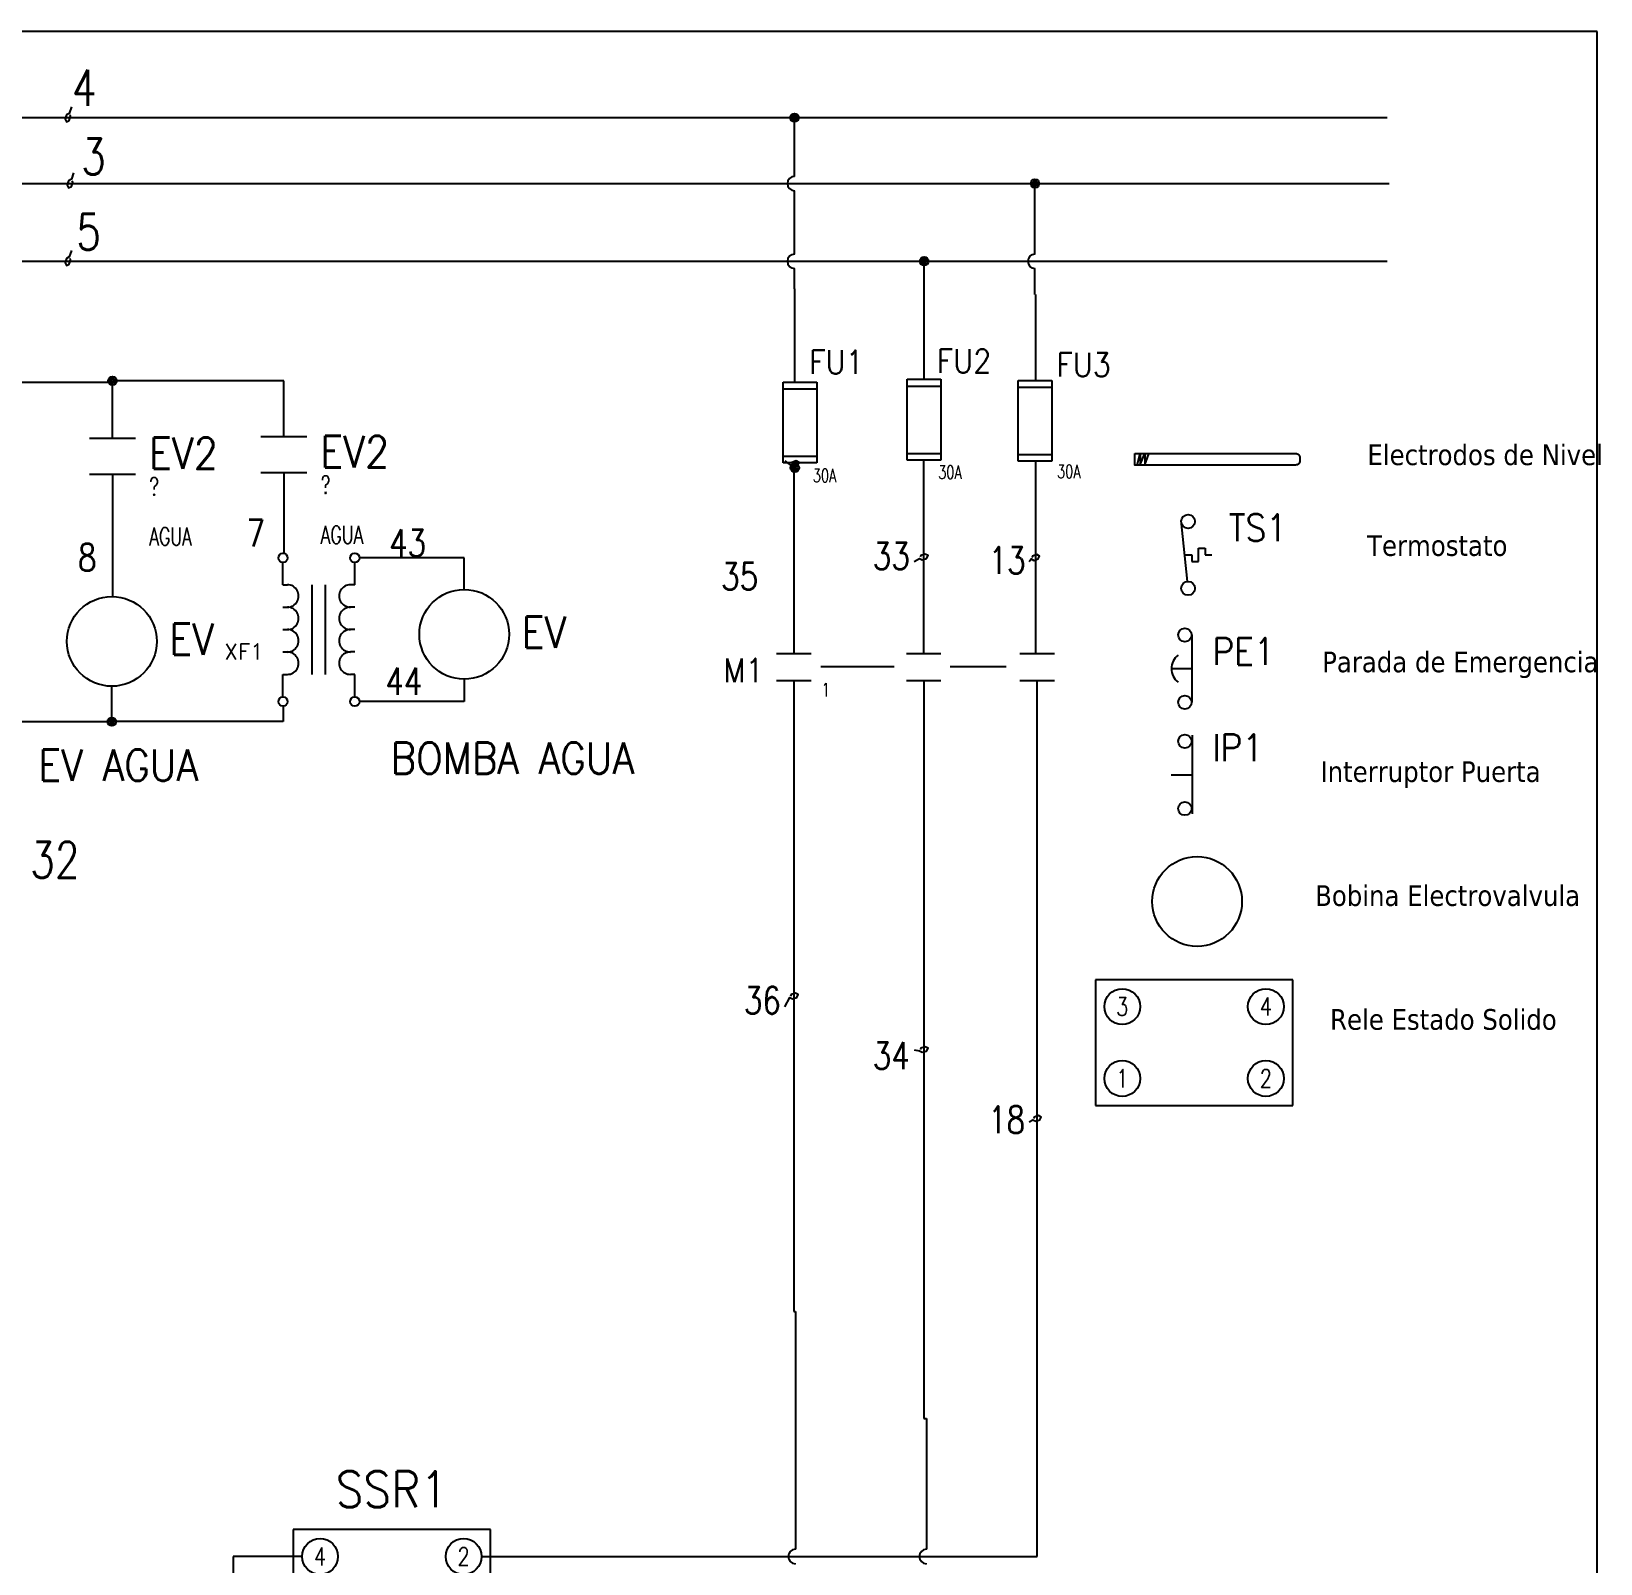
# Model space of a CAD drawing. Header units: millimetres. Extents: x 123.5 to 144.3, y 105.4 to 121.6.
# Drawn here: x 133.35 to 144.28, y 110.92 to 121.59 of the extents above; entities that cross this region are included whole.
import ezdxf
from ezdxf.enums import TextEntityAlignment as Align

# ---------------------------------------------------------------- set-up
doc = ezdxf.new("R2010")
doc.units = ezdxf.units.MM
for name, color, linetype in [('BLK_12AWG', 7, 'Continuous'), ('DESC', 250, 'Continuous'), ('DESCCHILD', 20, 'Continuous'), ('LINK', 9, 'Continuous'), ('SYMS', 7, 'Continuous'), ('TAGS', 250, 'Continuous'), ('TERMS', 250, 'Continuous'), ('WIREFIXED', 7, 'Continuous'), ('WIRES', 7, 'Continuous'), ('XREFCHILD', 134, 'Continuous')]:
    doc.layers.add(name, color=color, linetype=linetype)
doc.layers.add('WIRENO', color=7, linetype='Continuous', true_color=0x000000)
doc.styles.get("Standard").update_dxf_attribs({"font": 'tahoma.ttf'})
doc.styles.add('WD', font='romans.shx')

# ---------------------------------------------------------------- blocks, each defined once
blk = doc.blocks.new('WD_WNH')
at = {"linetype": 'Continuous', "style": 'WD', "width": 0.8}
blk.add_attdef('WIRENO', text='', height=0.125, dxfattribs=at).set_placement((0, 0.0625), align=Align.CENTER)
at = {"style": 'WD', "flags": 1}
for tag, p in [('W01USER', (0, 0.0781)), ('W02USER', (0, 0.0703)), ('W03USER', (0, 0.0625)), ('W04USER', (0, 0.0547)), ('W05USER', (0, 0.0469)), ('W06USER', (0, 0.0391)), ('W07USER', (0, 0.0312)), ('W08USER', (0, 0.0234)), ('W09USER', (0, 0.0156)), ('W10USER', (0, 0.0078))]:
    blk.add_attdef(tag, text='', height=0.005, dxfattribs=at).set_placement(p, align=Align.CENTER)
blk = doc.blocks.new('VMS21')
at = {"linetype": 'Continuous'}
for p, q in [((-0.08, 0.0625), (0.08, 0.0625)), ((-0.08, -0.0625), (0.08, -0.0625))]:
    blk.add_line(p, q, dxfattribs=at)
at = {"style": 'WD'}
for tag, p, height, width in [('INST', (0.125, 0.1785), 0.0625, 0.7), ('LOC', (0.125, 0.0938), 0.0625, 0.7), ('TAG2', (0.1269, -0.045), 0.1094, 0.9), ('XREF', (0.1287, -0.1369), 0.0625, 0.7), ('DESC1', (0.1287, -0.2264), 0.0625, 0.7), ('DESC2', (0.1287, -0.3112), 0.0625, 0.7)]:
    blk.add_attdef(tag, p, '', height=height, dxfattribs=dict(at, width=width))
at = {"linetype": 'Continuous', "style": 'WD', "width": 0.9, "flags": 8}
blk.add_attdef('TERM01', text='', height=0.0625, dxfattribs=at).set_placement((-0.0312, 0.125), align=Align.RIGHT)
at = {"color": 7, "style": 'WD', "flags": 1}
for tag, p in [('X2TERM01', (0, 0.0625)), ('X8TERM02', (0, -0.0625))]:
    blk.add_attdef(tag, p, '', height=0.0109, dxfattribs=at)
at = {"style": 'WD'}
for tag, p, flags in [('FAMILY', (-0.1808, 0.0031), 9), ('CONTACT', (-0.1808, -0.0135), 1)]:
    blk.add_attdef(tag, p, '', height=0.01, dxfattribs=dict(at, flags=flags))
at = {"color": 7, "style": 'WD'}
for tag, p in [('X4LINK', (-0.1406, 0)), ('X1LINK', (0.125, 0))]:
    blk.add_attdef(tag, p, '', height=0.01, dxfattribs=at)
at = {"linetype": 'Continuous', "style": 'WD', "width": 0.9, "flags": 8}
blk.add_attdef('TERM02', text='', height=0.0625, dxfattribs=at).set_placement((-0.0312, -0.125), align=Align.TOP_RIGHT)
blk = doc.blocks.new('HDV1TFL')
for p, q in [((0.3438, 0.3438), (-0.3438, 0.3438)), ((-0.3438, 0.3438), (-0.3438, -0.0938)), ((0.3438, -0.0938), (0.3438, 0.3438)), ((-0.3438, -0.0938), (0.3438, -0.0938))]:
    blk.add_line(p, q)
for centre in [(-0.25, 0.25), (0.25, 0.25), (-0.25, 0), (0.25, 0)]:
    blk.add_circle(centre, 0.0625)
at = {"style": 'WD'}
for tag, width, p in [('INST', 0.7, (0.0055, 0.747)), ('LOC', 0.7, (0.0055, 0.5774)), ('TAG1', 0.9, (0, 0.4211)), ('RATING2', 0.7, (0, 0.0313)), ('DESC1', 0.7, (0, -0.2932)), ('DESC2', 0.7, (0, -0.4495)), ('XREF', 0.7, (0, -0.6057))]:
    blk.add_attdef(tag, text='', height=0.125, dxfattribs=dict(at, width=width)).set_placement(p, align=Align.CENTER)
at = {"style": 'WD', "flags": 9}
blk.add_attdef('FAMILY', text='', height=0.01, dxfattribs=at).set_placement((-0.0053, 0.3886), align=Align.CENTER)
at = {"linetype": 'Continuous', "style": 'WD', "flags": 1}
for tag, p in [('CAT', (0, 0.3781)), ('MFG', (0, 0.3592))]:
    blk.add_attdef(tag, text='', height=0.01, dxfattribs=at).set_placement(p, align=Align.MIDDLE)
at = {"linetype": 'Continuous', "style": 'WD', "flags": 9}
blk.add_attdef('ASSYCODE', text='', height=0.01, dxfattribs=at).set_placement((0, 0.3281), align=Align.CENTER)
at = {"linetype": 'Continuous', "style": 'WD', "width": 0.8, "flags": 8}
for tag, p in [('TERM03', (-0.25, 0.25)), ('TERM04', (0.25, 0.25)), ('TERM01', (-0.25, 0)), ('TERM02', (0.25, 0))]:
    blk.add_attdef(tag, text='', height=0.0625, dxfattribs=at).set_placement(p, align=Align.MIDDLE)
at = {"style": 'WD', "flags": 1}
for tag, p in [('X2TERM03', (-0.25, 0.3125)), ('X2TERM04', (0.25, 0.3125)), ('X4TERM03', (-0.3125, 0.25)), ('X1TERM04', (0.3125, 0.25)), ('X4TERM01', (-0.3125, 0)), ('X1TERM02', (0.3125, 0)), ('X8TERM01', (-0.25, -0.0625)), ('X8TERM02', (0.25, -0.0625))]:
    blk.add_attdef(tag, p, '', height=0.0125, dxfattribs=at)
at = {"style": 'WD', "width": 0.7}
blk.add_attdef('RATING1', text='', height=0.125, dxfattribs=at).set_placement((0, 0.25), align=Align.MIDDLE)
blk = doc.blocks.new('VFU1')
for p, q in [((-0.0781, -0.1875), (-0.0781, 0.1875)), ((-0.0781, 0.1875), (0.0781, 0.1875)), ((-0.0781, 0.1562), (0.0781, 0.1562)), ((0.0781, 0.1875), (0.0781, -0.1875)), ((-0.0781, -0.1562), (0.0781, -0.1562)), ((0.0781, -0.1875), (-0.0781, -0.1875))]:
    blk.add_line(p, q)
at = {"linetype": 'Continuous', "style": 'WD'}
for tag, height, flags, p in [('TERM01', 0.0625, 8, (-0.055, 0.2066)), ('CAT', 0.01, 9, (-0.0796, -0.0731)), ('MFG', 0.01, 9, (-0.0796, -0.0881))]:
    blk.add_attdef(tag, text='', height=height, dxfattribs=dict(at, flags=flags)).set_placement(p, align=Align.RIGHT)
at = {"style": 'WD'}
for tag, p, height, width in [('INST', (0.2812, 0.1629), 0.0625, 0.7), ('LOC', (0.2812, 0.0781), 0.0625, 0.7), ('TAG1', (0.1582, -0.0606), 0.1094, 0.9), ('DESC1', (0.2812, -0.1963), 0.0625, 0.7), ('DESC2', (0.2812, -0.2904), 0.0625, 0.7), ('DESC3', (0.2812, -0.375), 0.0625, 0.7)]:
    blk.add_attdef(tag, p, '', height=height, dxfattribs=dict(at, width=width))
at = {"style": 'WD', "width": 0.7}
blk.add_attdef('RATING1', text='', height=0.0938, rotation=90, dxfattribs=at).set_placement((0, 0), align=Align.MIDDLE_CENTER)
at = {"color": 7, "style": 'WD', "flags": 1}
for tag, p in [('X2TERM01', (0, 0.1875)), ('X8TERM02', (0, -0.1875))]:
    blk.add_attdef(tag, p, '', height=0.0109, dxfattribs=at)
at = {"color": 7, "style": 'WD'}
for tag, p in [('X4LINK', (-0.125, 0)), ('X1LINK', (0.1406, 0))]:
    blk.add_attdef(tag, p, '', height=0.01, dxfattribs=at)
at = {"style": 'WD', "flags": 9}
blk.add_attdef('FAMILY', text='', height=0.01, dxfattribs=at).set_placement((-0.0796, -0.0365), align=Align.RIGHT)
at = {"linetype": 'Continuous', "style": 'WD', "flags": 9}
blk.add_attdef('ASSYCODE', text='', height=0.01, dxfattribs=at).set_placement((-0.0985, -0.1081), align=Align.CENTER)
at = {"linetype": 'Continuous', "style": 'WD', "flags": 8}
blk.add_attdef('TERM02', text='', height=0.0625, dxfattribs=at).set_placement((-0.0407, -0.2134), align=Align.TOP_RIGHT)
blk = doc.blocks.new('WDDOT')
for radius in [0.03, 0.0187, 0.00929]:
    blk.add_circle((0, 0), radius)
blk = doc.blocks.new('WD_WNV')
at = {"linetype": 'Continuous', "style": 'WD', "width": 0.8}
blk.add_attdef('WIRENO', text='', height=0.125, dxfattribs=at).set_placement((-0.05, 0), align=Align.MIDDLE_RIGHT)
at = {"style": 'WD', "flags": 1}
for tag, p in [('W01USER', (-0.0625, 0.0938)), ('W02USER', (-0.0625, 0.0859)), ('W03USER', (-0.0625, 0.0781)), ('W04USER', (-0.0625, 0.0703)), ('W05USER', (-0.0625, 0.0625)), ('W06USER', (-0.0625, 0.0547)), ('W07USER', (-0.0625, 0.0469)), ('W08USER', (-0.0625, 0.0391)), ('W09USER', (-0.0625, 0.0312)), ('W10USER', (-0.0625, 0.0234))]:
    blk.add_attdef(tag, text='', height=0.005, dxfattribs=at).set_placement(p, align=Align.CENTER)
blk = doc.blocks.new('Nivel')
at = {"layer": 'WIRENO'}
for p, q in [((103.38, 60.01), (103.74, 61.39)), ((103.74, 61.39), (103.74, 60.1)), ((103.74, 60.1), (104.25, 61.39)), ((104.25, 61.39), (104.25, 60.07)), ((104.25, 60.07), (104.74, 61.36))]:
    blk.add_line(p, q, dxfattribs=at)
blk.add_lwpolyline([(103.12, 61.39), (121.77, 61.39, -0.414214), (122.27, 60.89), (122.27, 60.54, -0.414214), (121.77, 60.04), (103.12, 60.04)], format="xyb", close=True, dxfattribs=at)
blk = doc.blocks.new('VTS12')
at = {"linetype": 'Continuous'}
blk.add_line((-0.002, -0.1231), (-0.0326, 0.1594), dxfattribs=at)
for p, q in [((-0.0153, 0), (0.0168, 0)), ((0.0168, 0), (0.0168, -0.0312)), ((0.0481, -0.0312), (0.0481, 0.0312)), ((0.0481, 0.0312), (0.0793, 0.0312)), ((0.0793, 0.0312), (0.0793, 0)), ((0.0793, 0), (0.1106, 0)), ((0.0168, -0.0312), (0.0481, -0.0312))]:
    blk.add_line(p, q)
for centre in [(0, 0.1553), (0, -0.1553)]:
    blk.add_circle(centre, 0.0322)
at = {"style": 'WD'}
for tag, p, width in [('INST', (0.1894, 0.3902), 0.7), ('LOC', (0.1894, 0.2206), 0.7), ('TAG1', (0.1894, 0.0644), 0.9), ('XREF', (0.1912, -0.09), 0.7), ('DESC1', (0.1912, -0.242), 0.7), ('DESC2', (0.1912, -0.3982), 0.7), ('RATING1', (0.1875, -0.5545), 0.7), ('WDTAGALT', (0.1868, -0.7158), 0.7)]:
    blk.add_attdef(tag, p, '', height=0.125, dxfattribs=dict(at, width=width))
at = {"linetype": 'Continuous', "style": 'WD'}
for tag, height, flags, p in [('TERM01', 0.125, 8, (-0.055, 0.2066)), ('CAT', 0.01, 9, (-0.0796, -0.0731)), ('MFG', 0.01, 9, (-0.0796, -0.0881))]:
    blk.add_attdef(tag, text='', height=height, dxfattribs=dict(at, flags=flags)).set_placement(p, align=Align.RIGHT)
at = {"color": 7, "style": 'WD', "flags": 1}
for tag, p in [('X2TERM01', (0, 0.1875)), ('X8TERM02', (0, -0.1875))]:
    blk.add_attdef(tag, p, '', height=0.0125, dxfattribs=at)
at = {"color": 7, "style": 'WD'}
for tag, p in [('X4LINK', (-0.1094, 0)), ('X1LINK', (0.1562, 0))]:
    blk.add_attdef(tag, p, '', height=0.01, dxfattribs=at)
at = {"style": 'WD'}
for tag, flags, p in [('CONTACT', 1, (-0.0796, -0.0531)), ('FAMILY', 9, (-0.0796, -0.0365))]:
    blk.add_attdef(tag, text='', height=0.01, dxfattribs=dict(at, flags=flags)).set_placement(p, align=Align.RIGHT)
at = {"linetype": 'Continuous', "style": 'WD', "flags": 9}
blk.add_attdef('ASSYCODE', text='', height=0.01, dxfattribs=at).set_placement((-0.0938, -0.125), align=Align.CENTER)
at = {"linetype": 'Continuous', "style": 'WD', "flags": 8}
blk.add_attdef('TERM02', text='', height=0.125, dxfattribs=at).set_placement((-0.0407, -0.2134), align=Align.TOP_RIGHT)
blk = doc.blocks.new('VPB12M')
for p, q in [((0.0343, -0.1562), (0.0343, 0.1562)), ((-0.0646, 0), (0.0343, 0))]:
    blk.add_line(p, q)
for centre in [(0, 0.1562), (0, -0.1562)]:
    blk.add_circle(centre, 0.0312)
blk.add_arc((0.0156, 0), 0.0781, 126.8699, 233.1301)
at = {"style": 'WD'}
for tag, p, width in [('INST', (0.1269, 0.3434), 0.7), ('LOC', (0.1269, 0.1738), 0.7), ('TAG1', (0.1269, 0.0175), 0.9), ('XREF', (0.1287, -0.1369), 0.7), ('DESC1', (0.1287, -0.2889), 0.7), ('DESC2', (0.1287, -0.4451), 0.7)]:
    blk.add_attdef(tag, p, '', height=0.125, dxfattribs=dict(at, width=width))
at = {"linetype": 'Continuous', "style": 'WD'}
for tag, height, flags, p in [('TERM01', 0.125, 8, (-0.055, 0.2066)), ('CAT', 0.01, 9, (-0.1109, -0.0731)), ('MFG', 0.01, 9, (-0.1109, -0.0881))]:
    blk.add_attdef(tag, text='', height=height, dxfattribs=dict(at, flags=flags)).set_placement(p, align=Align.RIGHT)
at = {"color": 7, "style": 'WD', "flags": 1}
for tag, p in [('X2TERM01', (0, 0.1875)), ('X8TERM02', (0, -0.1875))]:
    blk.add_attdef(tag, p, '', height=0.0125, dxfattribs=at)
at = {"color": 7, "style": 'WD'}
for tag, p in [('X4LINK', (-0.1406, 0)), ('X1LINK', (0.125, 0))]:
    blk.add_attdef(tag, p, '', height=0.01, dxfattribs=at)
at = {"style": 'WD'}
for tag, flags, p in [('CONTACT', 1, (-0.1109, -0.0531)), ('FAMILY', 9, (-0.1109, -0.0365))]:
    blk.add_attdef(tag, text='', height=0.01, dxfattribs=dict(at, flags=flags)).set_placement(p, align=Align.RIGHT)
at = {"linetype": 'Continuous', "style": 'WD', "flags": 9}
blk.add_attdef('ASSYCODE', text='', height=0.01, dxfattribs=at).set_placement((-0.1247, -0.1056), align=Align.CENTER)
at = {"linetype": 'Continuous', "style": 'WD', "flags": 8}
blk.add_attdef('TERM02', text='', height=0.125, dxfattribs=at).set_placement((-0.0407, -0.2134), align=Align.TOP_RIGHT)
blk = doc.blocks.new('VPB12')
for p, q in [((0.0335, 0.1849), (0.0335, -0.1801)), ((-0.0644, 0), (0.0335, 0))]:
    blk.add_line(p, q)
for centre in [(0, 0.1562), (0, -0.1562)]:
    blk.add_circle(centre, 0.0312)
at = {"style": 'WD'}
for tag, p, width in [('INST', (0.1269, 0.3902), 0.7), ('LOC', (0.1269, 0.2206), 0.7), ('TAG1', (0.1269, 0.0644), 0.9), ('XREF', (0.1287, -0.09), 0.7), ('DESC1', (0.1287, -0.242), 0.7), ('DESC2', (0.1287, -0.3982), 0.7)]:
    blk.add_attdef(tag, p, '', height=0.125, dxfattribs=dict(at, width=width))
at = {"linetype": 'Continuous', "style": 'WD'}
for tag, height, flags, p in [('TERM01', 0.125, 8, (-0.055, 0.2223)), ('CAT', 0.01, 9, (0.0141, -0.0731)), ('MFG', 0.01, 9, (0.0141, -0.0881))]:
    blk.add_attdef(tag, text='', height=height, dxfattribs=dict(at, flags=flags)).set_placement(p, align=Align.RIGHT)
at = {"color": 7, "style": 'WD', "flags": 1}
for tag, p in [('X2TERM01', (0, 0.1875)), ('X8TERM02', (0, -0.1875))]:
    blk.add_attdef(tag, p, '', height=0.0125, dxfattribs=at)
at = {"color": 7, "style": 'WD'}
for tag, p in [('X4LINK', (-0.125, 0)), ('X1LINK', (0.125, 0))]:
    blk.add_attdef(tag, p, '', height=0.01, dxfattribs=at)
at = {"style": 'WD'}
for tag, flags, p in [('CONTACT', 1, (0.0141, -0.0531)), ('FAMILY', 9, (0.0141, -0.0365))]:
    blk.add_attdef(tag, text='', height=0.01, dxfattribs=dict(at, flags=flags)).set_placement(p, align=Align.RIGHT)
at = {"linetype": 'Continuous', "style": 'WD', "flags": 9}
blk.add_attdef('ASSYCODE', text='', height=0.01, dxfattribs=at).set_placement((-0.001, -0.1054), align=Align.CENTER)
at = {"linetype": 'Continuous', "style": 'WD', "flags": 8}
blk.add_attdef('TERM02', text='', height=0.125, dxfattribs=at).set_placement((-0.0407, -0.2291), align=Align.TOP_RIGHT)
blk = doc.blocks.new('HCR1')
blk.add_circle((0, 0), 0.1562)
at = {"style": 'WD'}
for tag, height, width, p in [('INST', 0.0625, 0.7, (0.0055, 0.4286)), ('LOC', 0.0625, 0.7, (0.0055, 0.3438)), ('TAG1', 0.1094, 0.9, (0, 0.2024))]:
    blk.add_attdef(tag, text='', height=height, dxfattribs=dict(at, width=width)).set_placement(p, align=Align.CENTER)
at = {"style": 'WD', "flags": 9}
blk.add_attdef('FAMILY', text='', height=0.01, dxfattribs=at).set_placement((-0.0053, 0.1698), align=Align.CENTER)
at = {"linetype": 'Continuous', "style": 'WD', "flags": 1}
for tag, p in [('CAT', (0, 0.1593)), ('MFG', (0, 0.1404))]:
    blk.add_attdef(tag, text='', height=0.01, dxfattribs=at).set_placement(p, align=Align.MIDDLE)
at = {"style": 'WD'}
for tag, p, height, width in [('DESC1', (1.126, 0.0601), 0.1094, 0.9), ('DESC2', (1.126, -0.0828), 0.1094, 0.9), ('DESC3', (1.126, -0.2256), 0.1094, 0.9), ('XREFNO', (1.3251, -0.3928), 0.0938, 0.8), ('XREFNC', (1.3151, -0.5165), 0.0938, 0.8)]:
    blk.add_attdef(tag, p, '', height=height, dxfattribs=dict(at, width=width))
at = {"linetype": 'Continuous', "style": 'WD', "flags": 9}
blk.add_attdef('ASSYCODE', text='', height=0.01, dxfattribs=at).set_placement((0, 0.125), align=Align.CENTER)
at = {"style": 'WD', "flags": 1}
for tag, p in [('X4TERM01', (-0.1562, 0)), ('X1TERM02', (0.1562, 0))]:
    blk.add_attdef(tag, p, '', height=0.0109, dxfattribs=at)
at = {"linetype": 'Continuous', "style": 'WD'}
blk.add_attdef('TERM01', text='', height=0.0625, dxfattribs=at).set_placement((-0.2, -0.0349), align=Align.TOP_RIGHT)
blk.add_attdef('TERM02', text='', height=0.0625, dxfattribs=at).set_placement((0.2, -0.0349), align=Align.TOP_LEFT)
at = {"style": 'WD', "width": 0.8, "flags": 8}
for tag, p in [('NO', (1.1233, -0.3928)), ('NC', (1.1207, -0.5165))]:
    blk.add_attdef(tag, p, '', height=0.0938, dxfattribs=at)
blk = doc.blocks.new('VCR21')
at = {"linetype": 'Continuous'}
for p, q in [((-0.08, 0.0625), (0.08, 0.0625)), ((-0.08, -0.0625), (0.08, -0.0625))]:
    blk.add_line(p, q, dxfattribs=at)
at = {"style": 'WD'}
for tag, p, height, width in [('INST', (0.125, 0.1785), 0.0625, 0.7), ('LOC', (0.125, 0.0938), 0.0625, 0.7), ('TAG2', (0.1269, -0.045), 0.1094, 0.9), ('XREF', (0.1287, -0.1369), 0.0625, 0.7), ('DESC1', (0.1287, -0.2264), 0.0625, 0.7), ('DESC2', (0.1287, -0.3112), 0.0625, 0.7)]:
    blk.add_attdef(tag, p, '', height=height, dxfattribs=dict(at, width=width))
at = {"linetype": 'Continuous', "style": 'WD', "width": 0.9, "flags": 8}
blk.add_attdef('TERM01', text='', height=0.0625, dxfattribs=at).set_placement((-0.0312, 0.125), align=Align.RIGHT)
at = {"color": 7, "style": 'WD', "flags": 1}
for tag, p in [('X2TERM01', (0, 0.0625)), ('X8TERM02', (0, -0.0625))]:
    blk.add_attdef(tag, p, '', height=0.0109, dxfattribs=at)
at = {"style": 'WD'}
for tag, p, flags in [('FAMILY', (-0.1808, 0.0031), 9), ('CONTACT', (-0.1808, -0.0135), 1)]:
    blk.add_attdef(tag, p, '', height=0.01, dxfattribs=dict(at, flags=flags))
at = {"color": 7, "style": 'WD'}
for tag, p in [('X4LINK', (-0.1406, 0)), ('X1LINK', (0.125, 0))]:
    blk.add_attdef(tag, p, '', height=0.01, dxfattribs=at)
at = {"linetype": 'Continuous', "style": 'WD', "width": 0.9, "flags": 8}
blk.add_attdef('TERM02', text='', height=0.0625, dxfattribs=at).set_placement((-0.0312, -0.125), align=Align.TOP_RIGHT)
blk = doc.blocks.new('VCR1')
blk.add_circle((0, 0), 0.1562)
at = {"linetype": 'Continuous', "style": 'WD', "flags": 8}
blk.add_attdef('TERM01', text='', height=0.0625, dxfattribs=at).set_placement((-0.0312, 0.1812), align=Align.RIGHT)
at = {"style": 'WD', "width": 0.7}
for tag, p in [('INST', (0.2812, 0.2504)), ('LOC', (0.2812, 0.1656))]:
    blk.add_attdef(tag, text='', height=0.0625, dxfattribs=at).set_placement(p, align=Align.TOP_LEFT)
at = {"color": 7, "style": 'WD', "flags": 1}
for tag, p in [('X2TERM01', (0, 0.1562)), ('X8TERM02', (0, -0.1562))]:
    blk.add_attdef(tag, p, '', height=0.0109, dxfattribs=at)
at = {"style": 'WD', "width": 0.9}
for tag, p in [('TAG1', (0.2, -0.0472)), ('DESC1', (-0.256, -1.0041)), ('DESC2', (-0.256, -1.1469)), ('DESC3', (-0.256, -1.2897))]:
    blk.add_attdef(tag, p, '', height=0.1094, dxfattribs=at)
at = {"linetype": 'Continuous', "style": 'WD', "flags": 9}
blk.add_attdef('ASSYCODE', text='', height=0.01, dxfattribs=at).set_placement((-0.2229, -0.1181), align=Align.CENTER)
at = {"style": 'WD', "flags": 9}
blk.add_attdef('FAMILY', text='', height=0.01, dxfattribs=at).set_placement((-0.2191, -0.0659), align=Align.CENTER)
at = {"linetype": 'Continuous', "style": 'WD', "flags": 9}
for tag, p in [('MFG', (-0.2211, -0.0986)), ('CAT', (-0.2211, -0.0835))]:
    blk.add_attdef(tag, text='', height=0.01, dxfattribs=at).set_placement(p, align=Align.MIDDLE)
at = {"linetype": 'Continuous', "style": 'WD', "flags": 8}
blk.add_attdef('TERM02', text='', height=0.0625, dxfattribs=at).set_placement((-0.0312, -0.1781), align=Align.TOP_RIGHT)
at = {"style": 'WD', "width": 0.8, "flags": 8}
for tag, p in [('NO', (-0.2587, -1.4569)), ('XREFNO', (-0.0569, -1.4569)), ('NC', (-0.2613, -1.5806)), ('XREFNC', (-0.067, -1.5806))]:
    blk.add_attdef(tag, p, '', height=0.0938, dxfattribs=at)
blk = doc.blocks.new('VXF1')
for p, q in [((0, 0.312), (0, 0.467)), ((0.5, 0.312), (0.5, 0.467)), ((0, 0.312), (0.031, 0.312)), ((0.203, -0.312), (0.203, 0.312)), ((0.297, -0.312), (0.297, 0.312)), ((0.5, 0.312), (0.469, 0.312)), ((0, 0.156), (0.031, 0.156)), ((0.5, 0.156), (0.469, 0.156)), ((0, 0), (0.031, 0)), ((0.5, 0), (0.469, 0)), ((0, -0.156), (0.031, -0.156)), ((0.5, -0.156), (0.469, -0.156)), ((0, -0.469), (0, -0.312)), ((0, -0.312), (0.031, -0.312)), ((0.5, -0.312), (0.469, -0.312)), ((0.5, -0.469), (0.5, -0.312))]:
    blk.add_line(p, q)
for centre in [(0, 0.499), (0.5, 0.499), (0, -0.501), (0.5, -0.501)]:
    blk.add_circle(centre, 0.0322)
for centre, start, end in [((0.031, 0.234), 270, 90.001), ((0.469, 0.234), 90.001, 270.002), ((0.031, 0.078), 270, 90.001), ((0.469, 0.078), 90.001, 270.002), ((0.031, -0.078), 270, 90.001), ((0.469, -0.078), 90.001, 270.002), ((0.031, -0.234), 270, 90.001), ((0.469, -0.234), 90.001, 270.002)]:
    blk.add_arc(centre, 0.0781, start, end)
at = {"style": 'WD'}
blk.add_attdef('TAG1', text='', height=0.109, dxfattribs=at).set_placement((0.25, 0.734), align=Align.CENTER)
at = {"linetype": 'Continuous', "style": 'WD', "flags": 9}
for tag, p in [('ASSYCODE', (0.018, 0.656)), ('MFG', (0.015, 0.674)), ('CAT', (0.017, 0.693))]:
    blk.add_attdef(tag, text='', height=0.01, dxfattribs=at).set_placement(p, align=Align.CENTER)
at = {"style": 'WD'}
for tag, p, height, flags in [('FAMILY', (-0.008, 0.722), 0.01, 9), ('X4TERM02', (-0.032, 0.499), 0.0109, 1), ('X2TERM02', (0, 0.531), 0.0109, 1), ('X2TERM05', (0.5, 0.531), 0.0109, 1), ('X1TERM05', (0.532, 0.499), 0.0109, 1), ('X4TERM03', (-0.009, 0), 0.0109, 1), ('X1TERM06', (0.507, 0), 0.0109, 1), ('X4TERM01', (-0.032, -0.501), 0.0109, 1), ('X8TERM01', (0, -0.533), 0.0109, 1), ('X8TERM04', (0.5, -0.533), 0.0109, 1), ('X1TERM04', (0.532, -0.501), 0.0109, 1)]:
    blk.add_attdef(tag, p, '', height=height, dxfattribs=dict(at, flags=flags))
at = {"style": 'WD', "width": 0.7}
for tag, height, p in [('RATING1', 0.0938, (0.274, 0.594)), ('INST', 0.0625, (0.326, -0.454)), ('LOC', 0.0625, (0.253, -0.539)), ('DESC1', 0.0625, (0.253, -0.623)), ('DESC2', 0.0625, (0.253, -0.708))]:
    blk.add_attdef(tag, text='', height=height, dxfattribs=at).set_placement(p, align=Align.CENTER)
at = {"linetype": 'Continuous', "style": 'WD', "flags": 8}
for tag, p in [('TERM02', (-0.031, 0.438)), ('TERM03', (-0.031, -0.031))]:
    blk.add_attdef(tag, text='', height=0.0625, dxfattribs=at).set_placement(p, align=Align.TOP_RIGHT)
for tag, p in [('TERM05', (0.531, 0.438)), ('TERM06', (0.531, -0.031))]:
    blk.add_attdef(tag, text='', height=0.0625, dxfattribs=at).set_placement(p, align=Align.TOP_LEFT)
blk.add_attdef('TERM01', text='', height=0.0625, dxfattribs=at).set_placement((-0.031, -0.438), align=Align.RIGHT)
blk.add_attdef('TERM04', (0.531, -0.438), '', height=0.0625, dxfattribs=at)

msp = doc.modelspace()

# ---------------------------------------------------------------- linework, layer by layer
at = {"color": 7, "linetype": 'Continuous'}
for p, q in [((144.256, 121.59), (123.506, 121.59)), ((144.256, 105.405), (144.256, 121.59))]:
    msp.add_line(p, q, dxfattribs=at)
at = {"layer": 'BLK_12AWG'}
for p, q in [((124.418, 120.99), (142.793, 120.99)), ((124.433, 120.531), (142.808, 120.531)), ((140.341, 120.04), (140.341, 120.531)), ((124.418, 119.99), (142.793, 119.99)), ((139.569, 119.168), (139.569, 119.99)), ((140.341, 119.758), (140.341, 119.94)), ((140.344, 119.758), (140.344, 119.16))]:
    msp.add_line(p, q, dxfattribs=at)
msp.add_arc((140.341, 119.99), 0.05, 90, 270, dxfattribs=at)
at = {"layer": 'LINK'}
for points in [[(138.85, 117.17), (139.36, 117.17)], [(139.75, 117.17), (140.14, 117.17)]]:
    msp.add_lwpolyline(points, dxfattribs=at)
at = {"layer": 'WIREFIXED'}
for points in [[(133.631, 121.065), (133.616, 121.02), (133.596, 121.01), (133.586, 120.98), (133.596, 120.96), (133.616, 120.97), (133.625, 121), (133.621, 121.01)], [(133.645, 120.606), (133.63, 120.561), (133.611, 120.551), (133.601, 120.521), (133.611, 120.501), (133.63, 120.511), (133.64, 120.541), (133.635, 120.551)], [(133.631, 120.065), (133.616, 120.02), (133.596, 120.01), (133.586, 119.98), (133.596, 119.96), (133.616, 119.97), (133.625, 120), (133.621, 120.01)]]:
    msp.add_lwpolyline(points, dxfattribs=at)
at = {"layer": 'WIRENO'}
for points in [[(138.6, 118.6), (138.639, 118.571), (138.658, 118.561), (138.688, 118.571), (138.698, 118.59), (138.678, 118.6), (138.648, 118.59), (138.644, 118.581)], [(139.5, 117.9), (139.537, 117.922), (139.556, 117.912), (139.586, 117.922), (139.596, 117.942), (139.576, 117.952), (139.547, 117.942), (139.542, 117.932)], [(140.3, 117.9), (140.314, 117.918), (140.334, 117.908), (140.364, 117.918), (140.373, 117.938), (140.354, 117.948), (140.324, 117.938), (140.319, 117.928)], [(138.6, 114.8), (138.633, 114.865), (138.652, 114.855), (138.682, 114.865), (138.692, 114.885), (138.672, 114.894), (138.642, 114.885), (138.638, 114.875)], [(139.5, 114.5), (139.537, 114.493), (139.556, 114.483), (139.586, 114.492), (139.596, 114.512), (139.576, 114.522), (139.547, 114.512), (139.542, 114.502)], [(140.3, 114), (140.326, 114.013), (140.346, 114.003), (140.375, 114.013), (140.385, 114.032), (140.365, 114.042), (140.336, 114.032), (140.331, 114.022)]]:
    msp.add_lwpolyline(points, dxfattribs=at)
at = {"layer": 'WIRES'}
for p, q in [((138.667, 120.581), (138.667, 120.99)), ((138.667, 120.04), (138.667, 120.481)), ((138.667, 119.798), (138.667, 119.94)), ((138.668, 119.152), (138.668, 119.798)), ((133.916, 119.146), (133.263, 119.146)), ((135.109, 119.157), (133.916, 119.157)), ((133.916, 118.759), (133.916, 119.146)), ((135.109, 118.77), (135.109, 119.157)), ((138.668, 118.59), (138.668, 118.552)), ((139.566, 117.259), (139.566, 118.605)), ((140.344, 118.597), (140.344, 117.259)), ((133.916, 118.509), (133.916, 117.657)), ((135.109, 118.52), (135.109, 117.957)), ((138.668, 118.552), (138.662, 118.552)), ((138.662, 118.552), (138.662, 117.259)), ((136.366, 117.925), (135.636, 117.925)), ((136.366, 117.706), (136.366, 117.925)), ((136.366, 117.081), (136.366, 116.925)), ((138.662, 117.072), (138.662, 112.678)), ((139.566, 117.072), (139.566, 111.933)), ((140.356, 110.973), (140.356, 117.072)), ((133.912, 116.785), (133.912, 117.032)), ((135.105, 116.892), (135.105, 116.785)), ((136.366, 116.925), (135.636, 116.925)), ((131.443, 116.785), (133.912, 116.785)), ((135.105, 116.785), (133.912, 116.785)), ((138.662, 112.678), (138.672, 112.678)), ((138.672, 112.678), (138.672, 111.023)), ((139.566, 111.933), (139.585, 111.933)), ((139.585, 111.933), (139.585, 111.023)), ((135.237, 110.973), (134.758, 110.973)), ((134.758, 110.973), (134.758, 110.523)), ((136.487, 110.973), (140.356, 110.973))]:
    msp.add_line(p, q, dxfattribs=at)
for centre in [(138.667, 120.531), (138.667, 119.99), (138.672, 110.973), (139.585, 110.973)]:
    msp.add_arc(centre, 0.05, 90, 270, dxfattribs=at)

# ---------------------------------------------------------------- block references
at = {"layer": 'SYMS'}
for p in [(138.667, 120.99), (140.341, 120.531), (139.569, 119.99), (133.916, 119.157), (138.668, 118.552), (133.912, 116.785)]:
    msp.add_blockref('WDDOT', p, dxfattribs=at)
ref = msp.add_blockref('VFU1', (138.704, 118.868), dxfattribs=dict(at, xscale=1.5, yscale=1.5, zscale=1.5))
ref.add_attrib('DESC1', '30A', (138.794, 118.452), dxfattribs={"layer": 'DESC', "height": 0.0938, "style": 'WD', "width": 0.7})
ref.add_attrib('TAG1', 'FU1', (138.769, 119.206), dxfattribs={"layer": 'TAGS', "height": 0.1641, "style": 'WD', "width": 0.9})
ref = msp.add_blockref('VFU1', (139.569, 118.887), dxfattribs=dict(at, xscale=1.5, yscale=1.5, zscale=1.5))
ref.add_attrib('DESC1', '30A', (139.667, 118.475), dxfattribs={"layer": 'DESC', "height": 0.0938, "style": 'WD', "width": 0.7})
ref.add_attrib('TAG1', 'FU2', (139.657, 119.213), dxfattribs={"layer": 'TAGS', "height": 0.1641, "style": 'WD', "width": 0.9})
ref = msp.add_blockref('VFU1', (140.342, 118.879), dxfattribs=dict(at, xscale=1.5, yscale=1.5, zscale=1.5))
ref.add_attrib('DESC1', '30A', (140.495, 118.48), dxfattribs={"layer": 'DESC', "height": 0.0938, "style": 'WD', "width": 0.7})
ref.add_attrib('TAG1', 'FU3', (140.49, 119.188), dxfattribs={"layer": 'TAGS', "height": 0.1641, "style": 'WD', "width": 0.9})
ref = msp.add_blockref('VCR21', (133.916, 118.634), dxfattribs=dict(at, xscale=2, yscale=2, zscale=2))
ref.add_attrib('XREF', '?', (134.173, 118.36), dxfattribs={"layer": 'XREFCHILD', "height": 0.125, "style": 'WD', "width": 0.7})
ref.add_attrib('DESC2', 'AGUA', (134.173, 118.012), dxfattribs={"layer": 'DESCCHILD', "height": 0.125, "style": 'WD', "width": 0.7})
ref.add_attrib('TAG2', 'EV2', (134.17, 118.544), dxfattribs={"layer": 'TAGS', "height": 0.2188, "style": 'WD', "width": 0.9})
ref = msp.add_blockref('VCR21', (135.109, 118.645), dxfattribs=dict(at, xscale=2, yscale=2, zscale=2))
ref.add_attrib('XREF', '?', (135.367, 118.372), dxfattribs={"layer": 'XREFCHILD', "height": 0.125, "style": 'WD', "width": 0.7})
ref.add_attrib('DESC2', 'AGUA', (135.367, 118.023), dxfattribs={"layer": 'DESCCHILD', "height": 0.125, "style": 'WD', "width": 0.7})
ref.add_attrib('TAG2', 'EV2', (135.363, 118.555), dxfattribs={"layer": 'TAGS', "height": 0.2188, "style": 'WD', "width": 0.9})
ref = msp.add_blockref('VTS12', (141.407, 117.946), dxfattribs=dict(at, xscale=1.5, yscale=1.5, zscale=1.5))
ref.add_attrib('TAG1', 'TS1', (141.691, 118.042), dxfattribs={"layer": 'TAGS', "height": 0.1875, "style": 'WD', "width": 0.9})
ref = msp.add_blockref('VXF1', (135.104, 117.426), dxfattribs=at)
ref.add_attrib('TAG1', 'XF1', dxfattribs={"layer": 'TAGS', "height": 0.1094, "style": 'WD'}).set_placement((134.833, 117.218), align=Align.CENTER)
ref = msp.add_blockref('VCR1', (136.366, 117.393), dxfattribs=dict(at, xscale=2, yscale=2, zscale=2))
ref.add_attrib('DESC1', 'BOMBA AGUA', (135.854, 116.422), dxfattribs={"layer": 'DESC', "height": 0.2188, "style": 'WD', "width": 0.9})
ref.add_attrib('TAG1', 'EV', (136.766, 117.299), dxfattribs={"layer": 'TAGS', "height": 0.2188, "style": 'WD', "width": 0.9})
ref = msp.add_blockref('VCR1', (133.912, 117.344), dxfattribs=dict(at, xscale=2, yscale=2, zscale=2))
ref.add_attrib('DESC1', 'EV AGUA', (133.4, 116.373), dxfattribs={"layer": 'DESC', "height": 0.2188, "style": 'WD', "width": 0.9})
ref.add_attrib('TAG1', 'EV', (134.312, 117.25), dxfattribs={"layer": 'TAGS', "height": 0.2188, "style": 'WD', "width": 0.9})
ref = msp.add_blockref('VPB12M', (141.385, 117.154), dxfattribs=dict(at, xscale=1.5, yscale=1.5, zscale=1.5))
ref.add_attrib('TAG1', 'PE1', (141.576, 117.18), dxfattribs={"layer": 'TAGS', "height": 0.1875, "style": 'WD', "width": 0.9})
ref = msp.add_blockref('VMS21', (138.662, 117.165), dxfattribs=dict(at, xscale=1.5, yscale=1.5, zscale=1.5))
ref.add_attrib('XREF', '1', (138.855, 116.96), dxfattribs={"layer": 'XREFCHILD', "height": 0.0938, "style": 'WD', "width": 0.7})
ref.add_attrib('TAG2', 'M1', (138.173, 117.061), dxfattribs={"layer": 'TAGS', "height": 0.1641, "style": 'WD', "width": 0.9})
for name, p, xscale, yscale, zscale in [('VMS21', (139.566, 117.165), 1.5, 1.5, 1.5), ('VMS21', (140.356, 117.165), 1.5, 1.5, 1.5), ('HCR1', (141.47, 115.533), 2, 2, 2)]:
    msp.add_blockref(name, p, dxfattribs=dict(at, xscale=xscale, yscale=yscale, zscale=zscale))
ref = msp.add_blockref('VPB12', (141.385, 116.414), dxfattribs=dict(at, xscale=1.5, yscale=1.5, zscale=1.5))
ref.add_attrib('TAG1', 'IP1', (141.575, 116.511), dxfattribs={"layer": 'TAGS', "height": 0.1875, "style": 'WD', "width": 0.9})
ref = msp.add_blockref('HDV1TFL', (141.449, 114.301), dxfattribs=dict(at, xscale=2, yscale=2, zscale=2))
ref.add_attrib('TERM03', '3', dxfattribs={"layer": 'TERMS', "linetype": 'Continuous', "height": 0.125, "style": 'WD', "width": 0.8, "flags": 8}).set_placement((140.949, 114.801), align=Align.MIDDLE)
ref.add_attrib('TERM04', '4', dxfattribs={"layer": 'TERMS', "linetype": 'Continuous', "height": 0.125, "style": 'WD', "width": 0.8, "flags": 8}).set_placement((141.949, 114.801), align=Align.MIDDLE)
ref.add_attrib('TERM02', '2', dxfattribs={"layer": 'TERMS', "linetype": 'Continuous', "height": 0.125, "style": 'WD', "width": 0.8, "flags": 8}).set_placement((141.949, 114.301), align=Align.MIDDLE)
ref.add_attrib('TERM01', '1', dxfattribs={"layer": 'TERMS', "linetype": 'Continuous', "height": 0.125, "style": 'WD', "width": 0.8, "flags": 8}).set_placement((140.949, 114.301), align=Align.MIDDLE)
ref = msp.add_blockref('HDV1TFL', (135.862, 110.473), dxfattribs=dict(at, xscale=2, yscale=2, zscale=2))
ref.add_attrib('TERM03', '4', dxfattribs={"layer": 'TERMS', "linetype": 'Continuous', "height": 0.125, "style": 'WD', "width": 0.8, "flags": 8}).set_placement((135.362, 110.973), align=Align.MIDDLE)
ref.add_attrib('TERM04', '2', dxfattribs={"layer": 'TERMS', "linetype": 'Continuous', "height": 0.125, "style": 'WD', "width": 0.8, "flags": 8}).set_placement((136.362, 110.973), align=Align.MIDDLE)
ref.add_attrib('TERM02', '1', dxfattribs={"layer": 'TERMS', "linetype": 'Continuous', "height": 0.125, "style": 'WD', "width": 0.8, "flags": 8}).set_placement((136.362, 110.473), align=Align.MIDDLE)
ref.add_attrib('TERM01', '3', dxfattribs={"layer": 'TERMS', "linetype": 'Continuous', "height": 0.125, "style": 'WD', "width": 0.8, "flags": 8}).set_placement((135.362, 110.473), align=Align.MIDDLE)
ref.add_attrib('TAG1', 'SSR1', dxfattribs={"layer": 'TAGS', "height": 0.25, "style": 'WD', "width": 0.9}).set_placement((135.862, 111.316), align=Align.CENTER)
at = {"layer": 'WIREFIXED'}
ref = msp.add_blockref('WD_WNH', (133.606, 120.99), dxfattribs=dict(at, xscale=2, yscale=2, zscale=2))
ref.add_attrib('WIRENOF', '4', dxfattribs={"linetype": 'Continuous', "height": 0.25, "style": 'WD', "width": 0.8}).set_placement((133.72, 120.998), align=Align.BOTTOM_CENTER)
ref = msp.add_blockref('WD_WNH', (133.62, 120.531), dxfattribs=dict(at, xscale=2, yscale=2, zscale=2))
ref.add_attrib('WIRENOF', '3', dxfattribs={"linetype": 'Continuous', "height": 0.25, "style": 'WD', "width": 0.8}).set_placement((133.785, 120.519), align=Align.BOTTOM_CENTER)
ref = msp.add_blockref('WD_WNH', (133.606, 119.99), dxfattribs=dict(at, xscale=2, yscale=2, zscale=2))
ref.add_attrib('WIRENOF', '5', dxfattribs={"linetype": 'Continuous', "height": 0.25, "style": 'WD', "width": 0.8}).set_placement((133.751, 119.995), align=Align.BOTTOM_CENTER)
ref = msp.add_blockref('WD_WNV', (135.145, 118.155), dxfattribs=dict(at, xscale=1.5, yscale=1.5, zscale=1.5))
ref.add_attrib('WIRENOF', '7', dxfattribs={"linetype": 'Continuous', "height": 0.188, "style": 'WD', "width": 0.8}).set_placement((134.979, 118.099), align=Align.MIDDLE_RIGHT)
ref = msp.add_blockref('WD_WNH', (135.917, 117.712), dxfattribs=dict(at, xscale=1.5, yscale=1.5, zscale=1.5))
ref.add_attrib('WIRENOF', '43', dxfattribs={"linetype": 'Continuous', "height": 0.1875, "style": 'WD', "width": 0.8}).set_placement((135.972, 117.878), align=Align.BOTTOM_CENTER)
ref = msp.add_blockref('WD_WNV', (133.97, 117.985), dxfattribs=dict(at, xscale=1.5, yscale=1.5, zscale=1.5))
ref.add_attrib('WIRENOF', '8', dxfattribs={"linetype": 'Continuous', "height": 0.188, "style": 'WD', "width": 0.8}).set_placement((133.805, 117.929), align=Align.MIDDLE_RIGHT)
ref = msp.add_blockref('WD_WNV', (136.24, 117.12), dxfattribs=dict(at, xscale=1.5, yscale=1.5, zscale=1.5))
ref.add_attrib('WIRENOF', '44', dxfattribs={"linetype": 'Continuous', "height": 0.1875, "style": 'WD', "width": 0.8}).set_placement((136.074, 117.065), align=Align.MIDDLE_RIGHT)
ref = msp.add_blockref('WD_WNV', (133.686, 115.968), dxfattribs=dict(at, xscale=2, yscale=2, zscale=2))
ref.add_attrib('WIRENOF', '32', dxfattribs={"linetype": 'Continuous', "height": 0.25, "style": 'WD', "width": 0.8}).set_placement((133.687, 115.823), align=Align.MIDDLE_RIGHT)
at = {"layer": 'WIRENO', "xscale": 0.06, "yscale": 0.06, "zscale": 0.06}
msp.add_blockref('Nivel', (134.85, 114.969), dxfattribs=at)
at = {"layer": 'WIRENO'}
ref = msp.add_blockref('WD_WNV', (139.635, 117.994), dxfattribs=dict(at, xscale=1.5, yscale=1.5, zscale=1.5))
ref.add_attrib('WIRENO', '33', dxfattribs={"linetype": 'Continuous', "height": 0.1875, "style": 'WD', "width": 0.8}).set_placement((139.469, 117.939), align=Align.MIDDLE_RIGHT)
ref = msp.add_blockref('WD_WNV', (140.441, 117.963), dxfattribs=dict(at, xscale=1.5, yscale=1.5, zscale=1.5))
ref.add_attrib('WIRENO', '13', dxfattribs={"linetype": 'Continuous', "height": 0.1875, "style": 'WD', "width": 0.8}).set_placement((140.276, 117.908), align=Align.MIDDLE_RIGHT)
ref = msp.add_blockref('WD_WNV', (138.579, 117.851), dxfattribs=dict(at, xscale=1.5, yscale=1.5, zscale=1.5))
ref.add_attrib('WIRENO', '35', dxfattribs={"linetype": 'Continuous', "height": 0.1875, "style": 'WD', "width": 0.8}).set_placement((138.413, 117.796), align=Align.MIDDLE_RIGHT)
ref = msp.add_blockref('WD_WNV', (138.737, 114.899), dxfattribs=dict(at, xscale=1.5, yscale=1.5, zscale=1.5))
ref.add_attrib('WIRENO', '36', dxfattribs={"linetype": 'Continuous', "height": 0.1875, "style": 'WD', "width": 0.8}).set_placement((138.571, 114.844), align=Align.MIDDLE_RIGHT)
ref = msp.add_blockref('WD_WNV', (139.635, 114.514), dxfattribs=dict(at, xscale=1.5, yscale=1.5, zscale=1.5))
ref.add_attrib('WIRENO', '34', dxfattribs={"linetype": 'Continuous', "height": 0.1875, "style": 'WD', "width": 0.8}).set_placement((139.469, 114.459), align=Align.MIDDLE_RIGHT)
ref = msp.add_blockref('WD_WNV', (140.437, 114.07), dxfattribs=dict(at, xscale=1.5, yscale=1.5, zscale=1.5))
ref.add_attrib('WIRENO', '18', dxfattribs={"linetype": 'Continuous', "height": 0.1875, "style": 'WD', "width": 0.8}).set_placement((140.272, 114.014), align=Align.MIDDLE_RIGHT)

# ---------------------------------------------------------------- texts
at = {"char_height": 0.144, "attachment_point": 1}
for s, insert in [('\\A1;Electrodos de Nivel', (142.656, 118.715)), ('\\A1;Termostato', (142.654, 118.083)), ('\\A1;Parada de Emergencia', (142.341, 117.273)), ('\\A1;Interruptor Puerta', (142.329, 116.509)), ('\\A1;Bobina Electrovalvula', (142.292, 115.646)), ('\\A1;Rele Estado Solido', (142.396, 114.784))]:
    msp.add_mtext_dynamic_manual_height_columns(s, width=44.8708, gutter_width=1, heights=[0], dxfattribs=dict(at, insert=insert))

doc.saveas('drawing.dxf')
